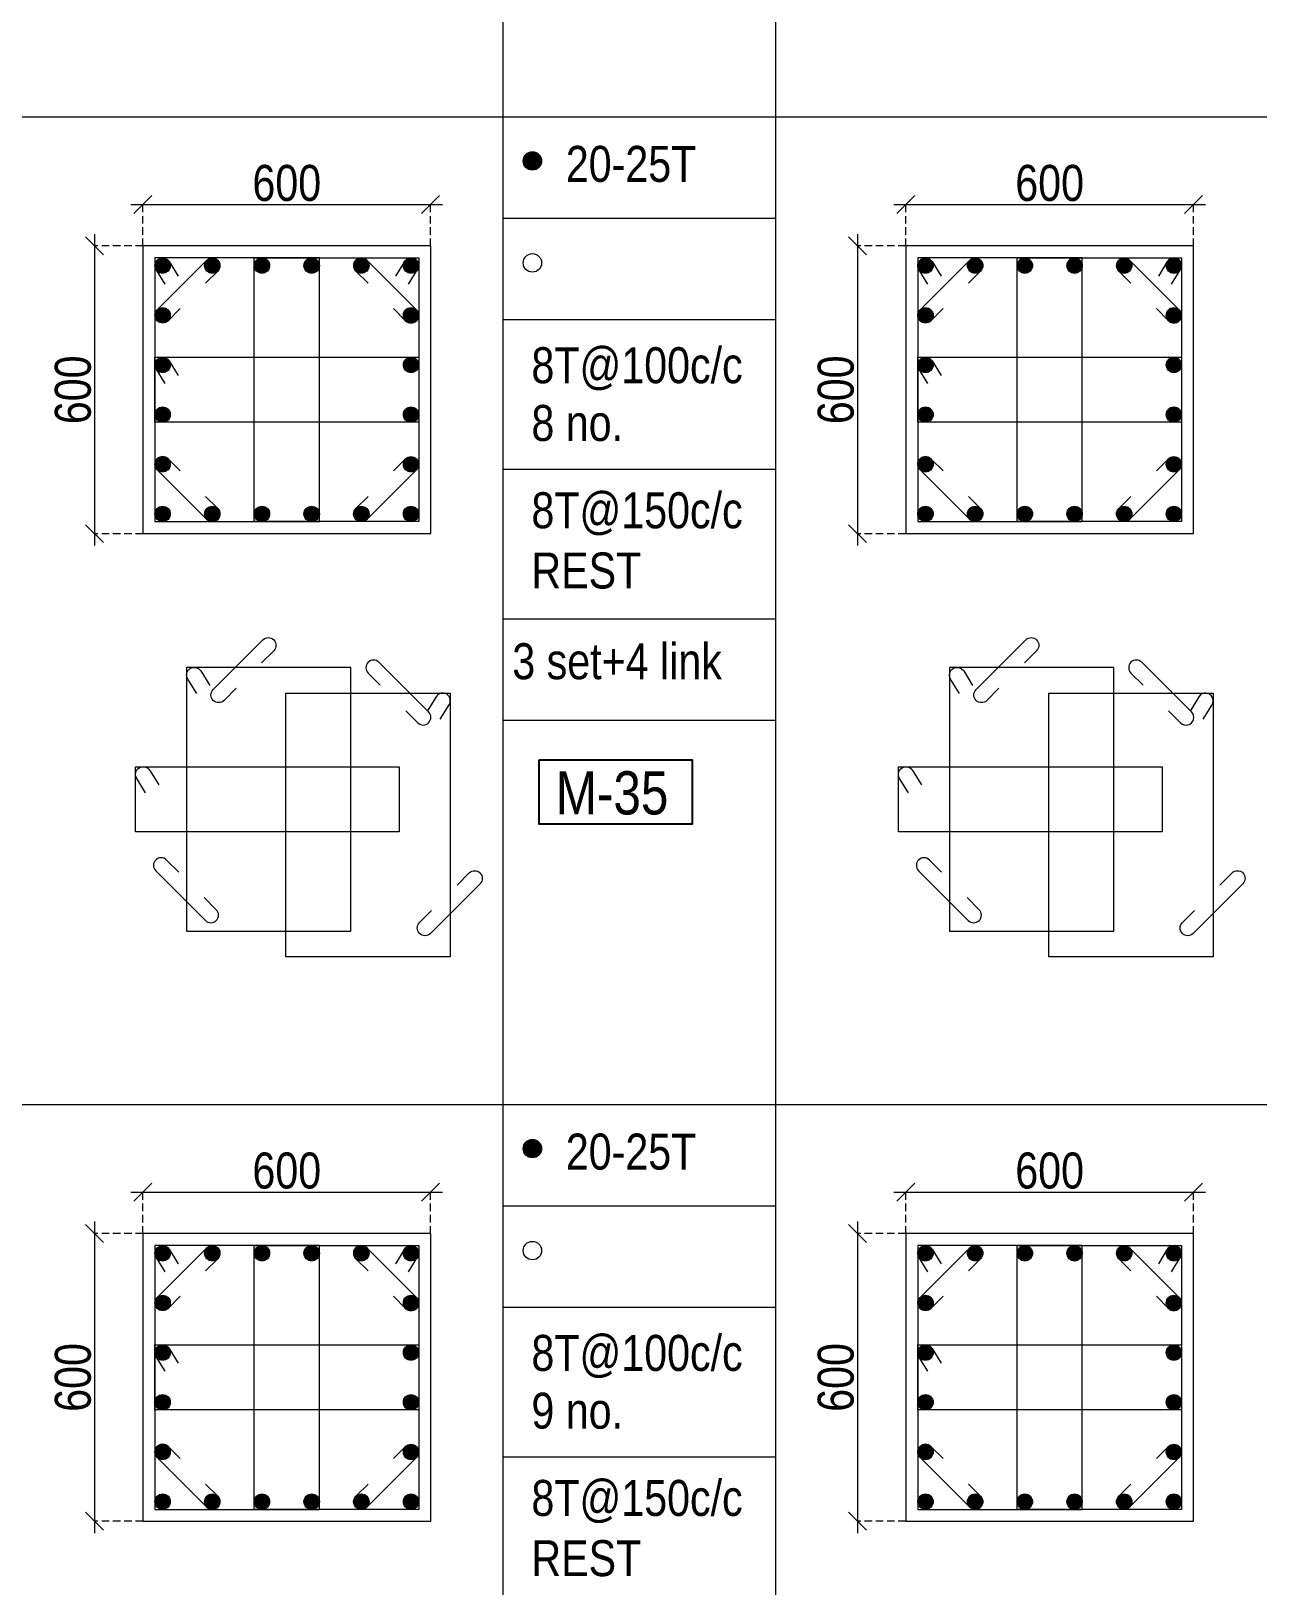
# Model space of a CAD drawing. Header units: millimetres. Extents: x 1112055 to 3390982, y -148532 to 766891.
# Drawn here: x 2345648 to 2355882, y 345214 to 358185 of the extents above; entities that cross this region are included whole.
import ezdxf
from ezdxf.enums import TextEntityAlignment as Align

# ---------------------------------------------------------------- set-up
doc = ezdxf.new("R2010")
doc.units = ezdxf.units.MM
doc.header["$PDMODE"] = 35
doc.header["$PDSIZE"] = -25
doc.linetypes.add('DASHED2', pattern=[0.375, 0.25, -0.125])
doc.linetypes.add('Hidden', pattern=[9.525, 6.35, -3.175])
for name, color, linetype, lineweight in [('B COL. SIZE DIM', 220, 'Continuous', 25), ('B COLSCH', 204, 'Continuous', 20), ('B COLUMN', 1, 'Hidden', 9), ('B STEEL', 34, 'Continuous', 15)]:
    doc.layers.add(name, color=color, linetype=linetype, lineweight=lineweight)
doc.layers.add('B TEXT', color=7, linetype='Continuous')
doc.styles.add('dim inside', font='romans.shx', dxfattribs={"width": 0.8, "height": 125})
doc.styles.add('SWINC', font='swissc.ttf')
doc.dimstyles.new('dim inside', dxfattribs={"dimtxt": 125, "dimasz": 100, "dimexe": 0, "dimexo": 0, "dimgap": 10, "dimtad": 0, "dimdec": 0, "dimzin": 0, "dimdsep": 46, "dimtxsty": 'dim inside', "dimblk": 'SMALL', "dimcen": 0.09, "dimadec": 0, "dimazin": 0, "dimtfac": 1, "dimtdec": 0, "dimtofl": 0, "dimtmove": 0, "dimatfit": 3, "dimfxl": 1, "dimtolj": 1, "dimtzin": 0, "dimarcsym": 2})

# ---------------------------------------------------------------- blocks, each defined once
blk = doc.blocks.new('_Oblique')
at = {"color": 0, "linetype": 'ByBlock', "lineweight": -2}
blk.add_line((-0.5, -0.5), (0.5, 0.5), dxfattribs=at)
blk = doc.blocks.new('*D942')
at = {"layer": 'B COL. SIZE DIM', "color": 250, "lineweight": 9, "ltscale": 250, "transparency": 16777216}
blk.add_line((2346481, 348498), (2349081, 348498), dxfattribs=at)
at = {"layer": 'B COL. SIZE DIM', "color": 250, "linetype": 'DASHED2', "lineweight": 9, "ltscale": 250, "transparency": 16777216}
for p, q in [((2346581, 348153), (2346581, 348498)), ((2348981, 348153), (2348981, 348498))]:
    blk.add_line(p, q, dxfattribs=at)
at = {"layer": 'Defpoints', "color": 0, "ltscale": 250, "transparency": 16777216}
for p in [(2348981, 348498), (2346581, 348153), (2348981, 348153)]:
    blk.add_point(p, dxfattribs=at)
at = {"layer": 'B COL. SIZE DIM', "color": 250, "lineweight": 9, "ltscale": 250, "transparency": 16777216, "xscale": 150, "yscale": 150, "zscale": 150, "rotation": 180}
blk.add_blockref('_Oblique', (2346581, 348498), dxfattribs=at)
at = {"layer": 'B COL. SIZE DIM', "color": 250, "lineweight": 9, "ltscale": 250, "transparency": 16777216, "xscale": 150, "yscale": 150, "zscale": 150}
blk.add_blockref('_Oblique', (2348981, 348498), dxfattribs=at)
at = {"layer": 'B COL. SIZE DIM', "color": 6, "ltscale": 250, "transparency": 16777216, "insert": (2347781, 348677), "char_height": 300, "attachment_point": 5, "style": 'SWINC'}
blk.add_mtext('\\A1;600', dxfattribs=at)
blk = doc.blocks.new('*D943')
at = {"layer": 'B COL. SIZE DIM', "color": 250, "lineweight": 9, "ltscale": 250, "transparency": 16777216}
blk.add_line((2346177, 348253), (2346177, 345653), dxfattribs=at)
at = {"layer": 'B COL. SIZE DIM', "color": 250, "linetype": 'DASHED2', "lineweight": 9, "ltscale": 250, "transparency": 16777216}
for p, q in [((2346581, 348153), (2346177, 348153)), ((2346581, 345753), (2346177, 345753))]:
    blk.add_line(p, q, dxfattribs=at)
at = {"layer": 'Defpoints', "color": 0, "ltscale": 250, "transparency": 16777216}
for p in [(2346581, 348153), (2346177, 345753), (2346581, 345753)]:
    blk.add_point(p, dxfattribs=at)
at = {"layer": 'B COL. SIZE DIM', "color": 250, "lineweight": 9, "ltscale": 250, "transparency": 16777216, "xscale": 150, "yscale": 150, "zscale": 150}
for p, rotation in [((2346177, 348153), 90), ((2346177, 345753), 270)]:
    blk.add_blockref('_Oblique', p, dxfattribs=dict(at, rotation=rotation))
at = {"layer": 'B COL. SIZE DIM', "color": 6, "ltscale": 250, "transparency": 16777216, "insert": (2345998, 346953), "char_height": 300, "attachment_point": 5, "rotation": 90, "style": 'SWINC'}
blk.add_mtext('\\A1;600', dxfattribs=at)
blk = doc.blocks.new('*D944')
at = {"layer": 'B COL. SIZE DIM', "color": 250, "lineweight": 9, "ltscale": 250, "transparency": 16777216}
blk.add_line((2346481, 356737), (2349081, 356737), dxfattribs=at)
at = {"layer": 'B COL. SIZE DIM', "color": 250, "linetype": 'DASHED2', "lineweight": 9, "ltscale": 250, "transparency": 16777216}
for p, q in [((2346581, 356392), (2346581, 356737)), ((2348981, 356392), (2348981, 356737))]:
    blk.add_line(p, q, dxfattribs=at)
at = {"layer": 'Defpoints', "color": 0, "ltscale": 250, "transparency": 16777216}
for p in [(2348981, 356737), (2346581, 356392), (2348981, 356392)]:
    blk.add_point(p, dxfattribs=at)
at = {"layer": 'B COL. SIZE DIM', "color": 250, "lineweight": 9, "ltscale": 250, "transparency": 16777216, "xscale": 150, "yscale": 150, "zscale": 150, "rotation": 180}
blk.add_blockref('_Oblique', (2346581, 356737), dxfattribs=at)
at = {"layer": 'B COL. SIZE DIM', "color": 250, "lineweight": 9, "ltscale": 250, "transparency": 16777216, "xscale": 150, "yscale": 150, "zscale": 150}
blk.add_blockref('_Oblique', (2348981, 356737), dxfattribs=at)
at = {"layer": 'B COL. SIZE DIM', "color": 6, "ltscale": 250, "transparency": 16777216, "insert": (2347781, 356916), "char_height": 300, "attachment_point": 5, "style": 'SWINC'}
blk.add_mtext('\\A1;600', dxfattribs=at)
blk = doc.blocks.new('*D945')
at = {"layer": 'B COL. SIZE DIM', "color": 250, "lineweight": 9, "ltscale": 250, "transparency": 16777216}
blk.add_line((2346177, 356492), (2346177, 353892), dxfattribs=at)
at = {"layer": 'B COL. SIZE DIM', "color": 250, "linetype": 'DASHED2', "lineweight": 9, "ltscale": 250, "transparency": 16777216}
for p, q in [((2346581, 356392), (2346177, 356392)), ((2346581, 353992), (2346177, 353992))]:
    blk.add_line(p, q, dxfattribs=at)
at = {"layer": 'Defpoints', "color": 0, "ltscale": 250, "transparency": 16777216}
for p in [(2346581, 356392), (2346177, 353992), (2346581, 353992)]:
    blk.add_point(p, dxfattribs=at)
at = {"layer": 'B COL. SIZE DIM', "color": 250, "lineweight": 9, "ltscale": 250, "transparency": 16777216, "xscale": 150, "yscale": 150, "zscale": 150}
for p, rotation in [((2346177, 356392), 90), ((2346177, 353992), 270)]:
    blk.add_blockref('_Oblique', p, dxfattribs=dict(at, rotation=rotation))
at = {"layer": 'B COL. SIZE DIM', "color": 6, "ltscale": 250, "transparency": 16777216, "insert": (2345998, 355192), "char_height": 300, "attachment_point": 5, "rotation": 90, "style": 'SWINC'}
blk.add_mtext('\\A1;600', dxfattribs=at)
blk = doc.blocks.new('*D1008')
at = {"layer": 'B COL. SIZE DIM', "color": 250, "lineweight": 9, "ltscale": 250, "transparency": 16777216}
blk.add_line((2352845, 348498), (2355445, 348498), dxfattribs=at)
at = {"layer": 'B COL. SIZE DIM', "color": 250, "linetype": 'DASHED2', "lineweight": 9, "ltscale": 250, "transparency": 16777216}
for p, q in [((2352945, 348153), (2352945, 348498)), ((2355345, 348153), (2355345, 348498))]:
    blk.add_line(p, q, dxfattribs=at)
at = {"layer": 'Defpoints', "color": 0, "ltscale": 250, "transparency": 16777216}
for p in [(2355345, 348498), (2352945, 348153), (2355345, 348153)]:
    blk.add_point(p, dxfattribs=at)
at = {"layer": 'B COL. SIZE DIM', "color": 250, "lineweight": 9, "ltscale": 250, "transparency": 16777216, "xscale": 150, "yscale": 150, "zscale": 150, "rotation": 180}
blk.add_blockref('_Oblique', (2352945, 348498), dxfattribs=at)
at = {"layer": 'B COL. SIZE DIM', "color": 250, "lineweight": 9, "ltscale": 250, "transparency": 16777216, "xscale": 150, "yscale": 150, "zscale": 150}
blk.add_blockref('_Oblique', (2355345, 348498), dxfattribs=at)
at = {"layer": 'B COL. SIZE DIM', "color": 6, "ltscale": 250, "transparency": 16777216, "insert": (2354145, 348677), "char_height": 300, "attachment_point": 5, "style": 'SWINC'}
blk.add_mtext('\\A1;600', dxfattribs=at)
blk = doc.blocks.new('*D1009')
at = {"layer": 'B COL. SIZE DIM', "color": 250, "lineweight": 9, "ltscale": 250, "transparency": 16777216}
blk.add_line((2352541, 348253), (2352541, 345653), dxfattribs=at)
at = {"layer": 'B COL. SIZE DIM', "color": 250, "linetype": 'DASHED2', "lineweight": 9, "ltscale": 250, "transparency": 16777216}
for p, q in [((2352945, 348153), (2352541, 348153)), ((2352945, 345753), (2352541, 345753))]:
    blk.add_line(p, q, dxfattribs=at)
at = {"layer": 'Defpoints', "color": 0, "ltscale": 250, "transparency": 16777216}
for p in [(2352945, 348153), (2352541, 345753), (2352945, 345753)]:
    blk.add_point(p, dxfattribs=at)
at = {"layer": 'B COL. SIZE DIM', "color": 250, "lineweight": 9, "ltscale": 250, "transparency": 16777216, "xscale": 150, "yscale": 150, "zscale": 150}
for p, rotation in [((2352541, 348153), 90), ((2352541, 345753), 270)]:
    blk.add_blockref('_Oblique', p, dxfattribs=dict(at, rotation=rotation))
at = {"layer": 'B COL. SIZE DIM', "color": 6, "ltscale": 250, "transparency": 16777216, "insert": (2352362, 346953), "char_height": 300, "attachment_point": 5, "rotation": 90, "style": 'SWINC'}
blk.add_mtext('\\A1;600', dxfattribs=at)
blk = doc.blocks.new('*D1004')
at = {"layer": 'B COL. SIZE DIM', "color": 250, "lineweight": 9, "ltscale": 250, "transparency": 16777216}
blk.add_line((2352845, 356737), (2355445, 356737), dxfattribs=at)
at = {"layer": 'B COL. SIZE DIM', "color": 250, "linetype": 'DASHED2', "lineweight": 9, "ltscale": 250, "transparency": 16777216}
for p, q in [((2352945, 356392), (2352945, 356737)), ((2355345, 356392), (2355345, 356737))]:
    blk.add_line(p, q, dxfattribs=at)
at = {"layer": 'Defpoints', "color": 0, "ltscale": 250, "transparency": 16777216}
for p in [(2355345, 356737), (2352945, 356392), (2355345, 356392)]:
    blk.add_point(p, dxfattribs=at)
at = {"layer": 'B COL. SIZE DIM', "color": 250, "lineweight": 9, "ltscale": 250, "transparency": 16777216, "xscale": 150, "yscale": 150, "zscale": 150, "rotation": 180}
blk.add_blockref('_Oblique', (2352945, 356737), dxfattribs=at)
at = {"layer": 'B COL. SIZE DIM', "color": 250, "lineweight": 9, "ltscale": 250, "transparency": 16777216, "xscale": 150, "yscale": 150, "zscale": 150}
blk.add_blockref('_Oblique', (2355345, 356737), dxfattribs=at)
at = {"layer": 'B COL. SIZE DIM', "color": 6, "ltscale": 250, "transparency": 16777216, "insert": (2354145, 356916), "char_height": 300, "attachment_point": 5, "style": 'SWINC'}
blk.add_mtext('\\A1;600', dxfattribs=at)
blk = doc.blocks.new('*D1005')
at = {"layer": 'B COL. SIZE DIM', "color": 250, "lineweight": 9, "ltscale": 250, "transparency": 16777216}
blk.add_line((2352541, 356492), (2352541, 353892), dxfattribs=at)
at = {"layer": 'B COL. SIZE DIM', "color": 250, "linetype": 'DASHED2', "lineweight": 9, "ltscale": 250, "transparency": 16777216}
for p, q in [((2352945, 356392), (2352541, 356392)), ((2352945, 353992), (2352541, 353992))]:
    blk.add_line(p, q, dxfattribs=at)
at = {"layer": 'Defpoints', "color": 0, "ltscale": 250, "transparency": 16777216}
for p in [(2352945, 356392), (2352541, 353992), (2352945, 353992)]:
    blk.add_point(p, dxfattribs=at)
at = {"layer": 'B COL. SIZE DIM', "color": 250, "lineweight": 9, "ltscale": 250, "transparency": 16777216, "xscale": 150, "yscale": 150, "zscale": 150}
for p, rotation in [((2352541, 356392), 90), ((2352541, 353992), 270)]:
    blk.add_blockref('_Oblique', p, dxfattribs=dict(at, rotation=rotation))
at = {"layer": 'B COL. SIZE DIM', "color": 6, "ltscale": 250, "transparency": 16777216, "insert": (2352362, 355192), "char_height": 300, "attachment_point": 5, "rotation": 90, "style": 'SWINC'}
blk.add_mtext('\\A1;600', dxfattribs=at)

msp = doc.modelspace()

# ---------------------------------------------------------------- hatches: boundary and pattern name
at = {"layer": 'B STEEL', "lineweight": 9, "ltscale": 0.5}
h = msp.add_hatch(color=34, dxfattribs=at)
edge = h.paths.add_edge_path()
edge.add_arc((2349830.2, 357101.6), 76.8, 0, 360)
h = msp.add_hatch(color=34, dxfattribs=at)
edge = h.paths.add_edge_path()
edge.add_arc((2346745.3, 356228.4), 64, 0, 360)
h = msp.add_hatch(color=34, dxfattribs=at)
edge = h.paths.add_edge_path()
edge.add_arc((2347159.7, 356228.4), 64, 180, 540, ccw=False)
at = {"layer": 'B STEEL'}
h = msp.add_hatch(color=34, dxfattribs=at)
edge = h.paths.add_edge_path()
edge.add_arc((2347574.1, 356228.4), 64, 0, 360)
h = msp.add_hatch(color=34, dxfattribs=at)
edge = h.paths.add_edge_path()
edge.add_arc((2347988.5, 356228.4), 64, 0, 360)
at = {"layer": 'B STEEL', "lineweight": 9, "ltscale": 0.5}
h = msp.add_hatch(color=34, dxfattribs=at)
edge = h.paths.add_edge_path()
edge.add_arc((2348402.9, 356228.4), 64, 180, 540, ccw=False)
h = msp.add_hatch(color=34, dxfattribs=at)
edge = h.paths.add_edge_path()
edge.add_arc((2348817.3, 356228.4), 64, 180, 540, ccw=False)
h = msp.add_hatch(color=34, dxfattribs=at)
edge = h.paths.add_edge_path()
edge.add_arc((2353109.4, 356228.4), 64, 0, 360)
h = msp.add_hatch(color=34, dxfattribs=at)
edge = h.paths.add_edge_path()
edge.add_arc((2353523.8, 356228.4), 64, 180, 540, ccw=False)
at = {"layer": 'B STEEL'}
h = msp.add_hatch(color=34, dxfattribs=at)
edge = h.paths.add_edge_path()
edge.add_arc((2353938.2, 356228.4), 64, 0, 360)
h = msp.add_hatch(color=34, dxfattribs=at)
edge = h.paths.add_edge_path()
edge.add_arc((2354352.6, 356228.4), 64, 0, 360)
at = {"layer": 'B STEEL', "lineweight": 9, "ltscale": 0.5}
h = msp.add_hatch(color=34, dxfattribs=at)
edge = h.paths.add_edge_path()
edge.add_arc((2354767, 356228.4), 64, 180, 540, ccw=False)
h = msp.add_hatch(color=34, dxfattribs=at)
edge = h.paths.add_edge_path()
edge.add_arc((2355181.3, 356228.4), 64, 180, 540, ccw=False)
h = msp.add_hatch(color=34, dxfattribs=at)
edge = h.paths.add_edge_path()
edge.add_arc((2346745.3, 355814), 64, 0, 360)
h = msp.add_hatch(color=34, dxfattribs=at)
edge = h.paths.add_edge_path()
edge.add_arc((2348817.3, 355814), 64, 180, 540, ccw=False)
h = msp.add_hatch(color=34, dxfattribs=at)
edge = h.paths.add_edge_path()
edge.add_arc((2353109.4, 355814), 64, 0, 360)
h = msp.add_hatch(color=34, dxfattribs=at)
edge = h.paths.add_edge_path()
edge.add_arc((2355181.3, 355814), 64, 180, 540, ccw=False)
at = {"layer": 'B STEEL'}
h = msp.add_hatch(color=34, dxfattribs=at)
edge = h.paths.add_edge_path()
edge.add_arc((2346745.3, 355399.6), 64, 0, 360)
h = msp.add_hatch(color=34, dxfattribs=at)
edge = h.paths.add_edge_path()
edge.add_arc((2348817.3, 355399.6), 64, 0, 360)
h = msp.add_hatch(color=34, dxfattribs=at)
edge = h.paths.add_edge_path()
edge.add_arc((2353109.4, 355399.6), 64, 0, 360)
h = msp.add_hatch(color=34, dxfattribs=at)
edge = h.paths.add_edge_path()
edge.add_arc((2355181.3, 355399.6), 64, 0, 360)
h = msp.add_hatch(color=34, dxfattribs=at)
edge = h.paths.add_edge_path()
edge.add_arc((2346745.3, 354985.2), 64, 0, 360)
h = msp.add_hatch(color=34, dxfattribs=at)
edge = h.paths.add_edge_path()
edge.add_arc((2348817.3, 354985.2), 64, 0, 360)
h = msp.add_hatch(color=34, dxfattribs=at)
edge = h.paths.add_edge_path()
edge.add_arc((2353109.4, 354985.2), 64, 0, 360)
h = msp.add_hatch(color=34, dxfattribs=at)
edge = h.paths.add_edge_path()
edge.add_arc((2355181.3, 354985.2), 64, 0, 360)
at = {"layer": 'B STEEL', "lineweight": 9, "ltscale": 0.5}
h = msp.add_hatch(color=34, dxfattribs=at)
edge = h.paths.add_edge_path()
edge.add_arc((2346745.3, 354570.8), 64, 0, 360)
h = msp.add_hatch(color=34, dxfattribs=at)
edge = h.paths.add_edge_path()
edge.add_arc((2348817.3, 354570.8), 64, 180, 540, ccw=False)
h = msp.add_hatch(color=34, dxfattribs=at)
edge = h.paths.add_edge_path()
edge.add_arc((2353109.4, 354570.8), 64, 0, 360)
h = msp.add_hatch(color=34, dxfattribs=at)
edge = h.paths.add_edge_path()
edge.add_arc((2355181.3, 354570.8), 64, 180, 540, ccw=False)
h = msp.add_hatch(color=34, dxfattribs=at)
edge = h.paths.add_edge_path()
edge.add_arc((2346745.3, 354156.4), 64, 0, 360, ccw=False)
h = msp.add_hatch(color=34, dxfattribs=at)
edge = h.paths.add_edge_path()
edge.add_arc((2347159.7, 354156.4), 64, -180, 180)
at = {"layer": 'B STEEL'}
h = msp.add_hatch(color=34, dxfattribs=at)
edge = h.paths.add_edge_path()
edge.add_arc((2347574.1, 354156.4), 64, 0, 360)
h = msp.add_hatch(color=34, dxfattribs=at)
edge = h.paths.add_edge_path()
edge.add_arc((2347988.5, 354156.4), 64, 0, 360)
at = {"layer": 'B STEEL', "lineweight": 9, "ltscale": 0.5}
h = msp.add_hatch(color=34, dxfattribs=at)
edge = h.paths.add_edge_path()
edge.add_arc((2348402.9, 354156.4), 64, -180, 180)
h = msp.add_hatch(color=34, dxfattribs=at)
edge = h.paths.add_edge_path()
edge.add_arc((2348817.3, 354156.4), 64, -180, 180)
h = msp.add_hatch(color=34, dxfattribs=at)
edge = h.paths.add_edge_path()
edge.add_arc((2353109.4, 354156.4), 64, 0, 360, ccw=False)
h = msp.add_hatch(color=34, dxfattribs=at)
edge = h.paths.add_edge_path()
edge.add_arc((2353523.8, 354156.4), 64, -180, 180)
at = {"layer": 'B STEEL'}
h = msp.add_hatch(color=34, dxfattribs=at)
edge = h.paths.add_edge_path()
edge.add_arc((2353938.2, 354156.4), 64, 0, 360)
h = msp.add_hatch(color=34, dxfattribs=at)
edge = h.paths.add_edge_path()
edge.add_arc((2354352.6, 354156.4), 64, 0, 360)
at = {"layer": 'B STEEL', "lineweight": 9, "ltscale": 0.5}
h = msp.add_hatch(color=34, dxfattribs=at)
edge = h.paths.add_edge_path()
edge.add_arc((2354767, 354156.4), 64, -180, 180)
h = msp.add_hatch(color=34, dxfattribs=at)
edge = h.paths.add_edge_path()
edge.add_arc((2355181.3, 354156.4), 64, -180, 180)
h = msp.add_hatch(color=34, dxfattribs=at)
edge = h.paths.add_edge_path()
edge.add_arc((2349830.2, 348861.8), 76.8, 0, 360)
h = msp.add_hatch(color=34, dxfattribs=at)
edge = h.paths.add_edge_path()
edge.add_arc((2346745.3, 347988.6), 64, 0, 360)
h = msp.add_hatch(color=34, dxfattribs=at)
edge = h.paths.add_edge_path()
edge.add_arc((2347159.7, 347988.6), 64, 180, 540, ccw=False)
at = {"layer": 'B STEEL'}
h = msp.add_hatch(color=34, dxfattribs=at)
edge = h.paths.add_edge_path()
edge.add_arc((2347574.1, 347988.6), 64, 0, 360)
h = msp.add_hatch(color=34, dxfattribs=at)
edge = h.paths.add_edge_path()
edge.add_arc((2347988.5, 347988.6), 64, 0, 360)
at = {"layer": 'B STEEL', "lineweight": 9, "ltscale": 0.5}
h = msp.add_hatch(color=34, dxfattribs=at)
edge = h.paths.add_edge_path()
edge.add_arc((2348402.9, 347988.6), 64, 180, 540, ccw=False)
h = msp.add_hatch(color=34, dxfattribs=at)
edge = h.paths.add_edge_path()
edge.add_arc((2348817.3, 347988.6), 64, 180, 540, ccw=False)
h = msp.add_hatch(color=34, dxfattribs=at)
edge = h.paths.add_edge_path()
edge.add_arc((2353109.4, 347988.6), 64, 0, 360)
h = msp.add_hatch(color=34, dxfattribs=at)
edge = h.paths.add_edge_path()
edge.add_arc((2353523.8, 347988.6), 64, 180, 540, ccw=False)
at = {"layer": 'B STEEL'}
h = msp.add_hatch(color=34, dxfattribs=at)
edge = h.paths.add_edge_path()
edge.add_arc((2353938.2, 347988.6), 64, 0, 360)
h = msp.add_hatch(color=34, dxfattribs=at)
edge = h.paths.add_edge_path()
edge.add_arc((2354352.6, 347988.6), 64, 0, 360)
at = {"layer": 'B STEEL', "lineweight": 9, "ltscale": 0.5}
h = msp.add_hatch(color=34, dxfattribs=at)
edge = h.paths.add_edge_path()
edge.add_arc((2354767, 347988.6), 64, 180, 540, ccw=False)
h = msp.add_hatch(color=34, dxfattribs=at)
edge = h.paths.add_edge_path()
edge.add_arc((2355181.3, 347988.6), 64, 180, 540, ccw=False)
h = msp.add_hatch(color=34, dxfattribs=at)
edge = h.paths.add_edge_path()
edge.add_arc((2346745.3, 347574.2), 64, 0, 360)
h = msp.add_hatch(color=34, dxfattribs=at)
edge = h.paths.add_edge_path()
edge.add_arc((2348817.3, 347574.2), 64, 180, 540, ccw=False)
h = msp.add_hatch(color=34, dxfattribs=at)
edge = h.paths.add_edge_path()
edge.add_arc((2353109.4, 347574.2), 64, 0, 360)
h = msp.add_hatch(color=34, dxfattribs=at)
edge = h.paths.add_edge_path()
edge.add_arc((2355181.3, 347574.2), 64, 180, 540, ccw=False)
at = {"layer": 'B STEEL'}
h = msp.add_hatch(color=34, dxfattribs=at)
edge = h.paths.add_edge_path()
edge.add_arc((2346745.3, 347159.8), 64, 0, 360)
h = msp.add_hatch(color=34, dxfattribs=at)
edge = h.paths.add_edge_path()
edge.add_arc((2348817.3, 347159.8), 64, 0, 360)
h = msp.add_hatch(color=34, dxfattribs=at)
edge = h.paths.add_edge_path()
edge.add_arc((2353109.4, 347159.8), 64, 0, 360)
h = msp.add_hatch(color=34, dxfattribs=at)
edge = h.paths.add_edge_path()
edge.add_arc((2355181.3, 347159.8), 64, 0, 360)
h = msp.add_hatch(color=34, dxfattribs=at)
edge = h.paths.add_edge_path()
edge.add_arc((2346745.3, 346745.4), 64, 0, 360)
h = msp.add_hatch(color=34, dxfattribs=at)
edge = h.paths.add_edge_path()
edge.add_arc((2348817.3, 346745.4), 64, 0, 360)
h = msp.add_hatch(color=34, dxfattribs=at)
edge = h.paths.add_edge_path()
edge.add_arc((2353109.4, 346745.4), 64, 0, 360)
h = msp.add_hatch(color=34, dxfattribs=at)
edge = h.paths.add_edge_path()
edge.add_arc((2355181.3, 346745.4), 64, 0, 360)
at = {"layer": 'B STEEL', "lineweight": 9, "ltscale": 0.5}
h = msp.add_hatch(color=34, dxfattribs=at)
edge = h.paths.add_edge_path()
edge.add_arc((2346745.3, 346331), 64, 0, 360)
h = msp.add_hatch(color=34, dxfattribs=at)
edge = h.paths.add_edge_path()
edge.add_arc((2348817.3, 346331), 64, 180, 540, ccw=False)
h = msp.add_hatch(color=34, dxfattribs=at)
edge = h.paths.add_edge_path()
edge.add_arc((2353109.4, 346331), 64, 0, 360)
h = msp.add_hatch(color=34, dxfattribs=at)
edge = h.paths.add_edge_path()
edge.add_arc((2355181.3, 346331), 64, 180, 540, ccw=False)
h = msp.add_hatch(color=34, dxfattribs=at)
edge = h.paths.add_edge_path()
edge.add_arc((2346745.3, 345916.6), 64, 0, 360, ccw=False)
h = msp.add_hatch(color=34, dxfattribs=at)
edge = h.paths.add_edge_path()
edge.add_arc((2347159.7, 345916.6), 64, -180, 180)
at = {"layer": 'B STEEL'}
h = msp.add_hatch(color=34, dxfattribs=at)
edge = h.paths.add_edge_path()
edge.add_arc((2347574.1, 345916.6), 64, 0, 360)
h = msp.add_hatch(color=34, dxfattribs=at)
edge = h.paths.add_edge_path()
edge.add_arc((2347988.5, 345916.6), 64, 0, 360)
at = {"layer": 'B STEEL', "lineweight": 9, "ltscale": 0.5}
h = msp.add_hatch(color=34, dxfattribs=at)
edge = h.paths.add_edge_path()
edge.add_arc((2348402.9, 345916.6), 64, -180, 180)
h = msp.add_hatch(color=34, dxfattribs=at)
edge = h.paths.add_edge_path()
edge.add_arc((2348817.3, 345916.6), 64, -180, 180)
h = msp.add_hatch(color=34, dxfattribs=at)
edge = h.paths.add_edge_path()
edge.add_arc((2353109.4, 345916.6), 64, 0, 360, ccw=False)
h = msp.add_hatch(color=34, dxfattribs=at)
edge = h.paths.add_edge_path()
edge.add_arc((2353523.8, 345916.6), 64, -180, 180)
at = {"layer": 'B STEEL'}
h = msp.add_hatch(color=34, dxfattribs=at)
edge = h.paths.add_edge_path()
edge.add_arc((2353938.2, 345916.6), 64, 0, 360)
h = msp.add_hatch(color=34, dxfattribs=at)
edge = h.paths.add_edge_path()
edge.add_arc((2354352.6, 345916.6), 64, 0, 360)
at = {"layer": 'B STEEL', "lineweight": 9, "ltscale": 0.5}
h = msp.add_hatch(color=34, dxfattribs=at)
edge = h.paths.add_edge_path()
edge.add_arc((2354767, 345916.6), 64, -180, 180)
h = msp.add_hatch(color=34, dxfattribs=at)
edge = h.paths.add_edge_path()
edge.add_arc((2355181.3, 345916.6), 64, -180, 180)

# ---------------------------------------------------------------- linework, layer by layer
at = {"layer": 'B COLSCH', "color": 250, "lineweight": 0}
for p, q in [((2349583.9, 382189.4), (2349583.9, 332750.4)), ((2351858.3, 382189.4), (2351858.3, 323875.2)), ((2235553.4, 357469.9), (2364668.6, 357469.9)), ((2349583.9, 356624.9), (2351858.3, 356624.9)), ((2349583.9, 355779.9), (2351858.3, 355779.9)), ((2349583.9, 354530.1), (2351858.3, 354530.1)), ((2349583.9, 353280.4), (2351858.3, 353280.4)), ((2349583.9, 352435.4), (2351858.3, 352435.4)), ((2235553.4, 349230.1), (2364668.6, 349230.1)), ((2349583.9, 348385.1), (2351858.3, 348385.1)), ((2349583.9, 347540.1), (2351858.3, 347540.1)), ((2349583.9, 346290.3), (2351858.3, 346290.3))]:
    msp.add_line(p, q, dxfattribs=at)
at = {"layer": 'B COLUMN', "color": 1, "linetype": 'ByBlock', "lineweight": 20}
for points in [[(2346581.3, 353992.4), (2348981.3, 353992.4), (2348981.3, 356392.4), (2346581.3, 356392.4)], [(2352945.4, 353992.4), (2355345.4, 353992.4), (2355345.4, 356392.4), (2352945.4, 356392.4)], [(2346581.3, 345752.6), (2348981.3, 345752.6), (2348981.3, 348152.6), (2346581.3, 348152.6)], [(2352945.4, 345752.6), (2355345.4, 345752.6), (2355345.4, 348152.6), (2352945.4, 348152.6)]]:
    msp.add_lwpolyline(points, close=True, dxfattribs=at)
at = {"layer": 'B STEEL', "color": 34, "lineweight": 9, "ltscale": 0.5}
for points in [[(2346681.3, 354092.4), (2348052.5, 354092.4), (2348052.5, 356292.4), (2346681.3, 356292.4)], [(2348881.3, 354092.4), (2347510.1, 354092.4), (2347510.1, 356292.4), (2348881.3, 356292.4)], [(2353045.4, 354092.4), (2354416.6, 354092.4), (2354416.6, 356292.4), (2353045.4, 356292.4)], [(2355245.4, 354092.4), (2353874.1, 354092.4), (2353874.1, 356292.4), (2355245.4, 356292.4)], [(2346681.3, 355463.6), (2348881.3, 355463.6), (2348881.3, 354921.2), (2346681.3, 354921.2)], [(2353045.4, 355463.6), (2355245.4, 355463.6), (2355245.4, 354921.2), (2353045.4, 354921.2)], [(2346945.3, 350676.8), (2348316.5, 350676.8), (2348316.5, 352876.8), (2346945.3, 352876.8)], [(2353309.4, 350676.8), (2354680.6, 350676.8), (2354680.6, 352876.8), (2353309.4, 352876.8)], [(2349145.3, 350462.3), (2347774.1, 350462.3), (2347774.1, 352662.3), (2349145.3, 352662.3)], [(2355509.4, 350462.3), (2354138.1, 350462.3), (2354138.1, 352662.3), (2355509.4, 352662.3)], [(2346519.3, 352048.1), (2348719.3, 352048.1), (2348719.3, 351505.6), (2346519.3, 351505.6)], [(2352883.4, 352048.1), (2355083.4, 352048.1), (2355083.4, 351505.6), (2352883.4, 351505.6)], [(2346681.3, 345852.6), (2348052.5, 345852.6), (2348052.5, 348052.6), (2346681.3, 348052.6)], [(2348881.3, 345852.6), (2347510.1, 345852.6), (2347510.1, 348052.6), (2348881.3, 348052.6)], [(2353045.4, 345852.6), (2354416.6, 345852.6), (2354416.6, 348052.6), (2353045.4, 348052.6)], [(2355245.4, 345852.6), (2353874.1, 345852.6), (2353874.1, 348052.6), (2355245.4, 348052.6)], [(2346681.3, 347223.8), (2348881.3, 347223.8), (2348881.3, 346681.4), (2346681.3, 346681.4)], [(2353045.4, 347223.8), (2355245.4, 347223.8), (2355245.4, 346681.4), (2353045.4, 346681.4)]]:
    msp.add_lwpolyline(points, close=True, dxfattribs=at)
for points in [[(2346765.5, 356073.4), (2346690.8, 356194.9, -1), (2346799.8, 356262), (2346874.6, 356140.5)], [(2346891.4, 355869.6), (2346790.6, 355768.8, -1), (2346700, 355859.3), (2347114.4, 356273.7, -1), (2347205, 356183.1), (2347104.1, 356082.3)], [(2348671.1, 355869.6), (2348772, 355768.8, 1), (2348862.5, 355859.3), (2348448.1, 356273.7, 1), (2348357.6, 356183.1), (2348458.5, 356082.3)], [(2348797, 356073.4), (2348871.8, 356194.9, 1), (2348762.7, 356262), (2348688, 356140.5)], [(2353129.6, 356073.4), (2353054.9, 356194.9, -1), (2353163.9, 356262), (2353238.7, 356140.5)], [(2353255.5, 355869.6), (2353154.7, 355768.8, -1), (2353064.1, 355859.3), (2353478.5, 356273.7, -1), (2353569, 356183.1), (2353468.2, 356082.3)], [(2355035.2, 355869.6), (2355136.1, 355768.8, 1), (2355226.6, 355859.3), (2354812.2, 356273.7, 1), (2354721.7, 356183.1), (2354822.5, 356082.3)], [(2355161.1, 356073.4), (2355235.9, 356194.9, 1), (2355126.8, 356262), (2355052.1, 356140.5)], [(2346765.5, 355244.6), (2346690.8, 355366.1, -1), (2346799.8, 355433.2), (2346874.6, 355311.7)], [(2353129.6, 355244.6), (2353054.9, 355366.1, -1), (2353163.9, 355433.2), (2353238.7, 355311.7)], [(2346891.4, 354515.2), (2346790.6, 354616.1, 1), (2346700, 354525.6), (2347114.4, 354111.2, 1), (2347205, 354201.7), (2347104.1, 354302.6)], [(2348671.1, 354515.2), (2348772, 354616.1, -1), (2348862.5, 354525.6), (2348448.1, 354111.2, -1), (2348357.6, 354201.7), (2348458.5, 354302.6)], [(2353255.5, 354515.2), (2353154.7, 354616.1, 1), (2353064.1, 354525.6), (2353478.5, 354111.2, 1), (2353569, 354201.7), (2353468.2, 354302.6)], [(2355035.2, 354515.2), (2355136.1, 354616.1, -1), (2355226.6, 354525.6), (2354812.2, 354111.2, -1), (2354721.7, 354201.7), (2354822.5, 354302.6)], [(2347358.4, 352702.3), (2347257.5, 352601.4, -1), (2347167, 352691.9), (2347581.4, 353106.3, -1), (2347671.9, 353015.8), (2347571, 352914.9)], [(2353722.5, 352702.3), (2353621.6, 352601.4, -1), (2353531, 352691.9), (2353945.4, 353106.3, -1), (2354036, 353015.8), (2353935.1, 352914.9)], [(2348773, 352514.8), (2348873.9, 352413.9, 1), (2348964.4, 352504.4), (2348550, 352918.8, 1), (2348459.5, 352828.3), (2348560.3, 352727.4)], [(2355137.1, 352514.8), (2355237.9, 352413.9, 1), (2355328.5, 352504.4), (2354914.1, 352918.8, 1), (2354823.5, 352828.3), (2354924.4, 352727.4)], [(2347029.5, 352657.8), (2346954.8, 352779.3, -1), (2347063.8, 352846.4), (2347138.6, 352724.9)], [(2353393.6, 352657.8), (2353318.9, 352779.3, -1), (2353427.9, 352846.4), (2353502.7, 352724.9)], [(2349061, 352443.2), (2349135.8, 352564.7, 1), (2349026.7, 352631.8), (2348952, 352510.3)], [(2355425.1, 352443.2), (2355499.9, 352564.7, 1), (2355390.8, 352631.8), (2355316.1, 352510.3)], [(2346603.6, 351829), (2346528.8, 351950.5, -1), (2346637.9, 352017.6), (2346712.6, 351896.1)], [(2352967.7, 351829), (2352892.9, 351950.5, -1), (2353002, 352017.6), (2353076.7, 351896.1)], [(2346879.2, 351168.6), (2346778.4, 351269.5, 1), (2346687.8, 351179), (2347102.2, 350764.6, 1), (2347192.8, 350855.1), (2347091.9, 350956)], [(2353243.3, 351168.6), (2353142.5, 351269.5, 1), (2353051.9, 351179), (2353466.3, 350764.6, 1), (2353556.9, 350855.1), (2353456, 350956)], [(2349201.5, 351060.7), (2349302.4, 351161.6, -1), (2349392.9, 351071), (2348978.5, 350656.7, -1), (2348888, 350747.2), (2348988.9, 350848.1)], [(2355565.6, 351060.7), (2355666.5, 351161.6, -1), (2355757, 351071), (2355342.6, 350656.7, -1), (2355252.1, 350747.2), (2355353, 350848.1)], [(2346765.5, 347833.5), (2346690.8, 347955, -1), (2346799.8, 348022.1), (2346874.6, 347900.6)], [(2346891.4, 347629.8), (2346790.6, 347528.9, -1), (2346700, 347619.4), (2347114.4, 348033.8, -1), (2347205, 347943.3), (2347104.1, 347842.4)], [(2348671.1, 347629.8), (2348772, 347528.9, 1), (2348862.5, 347619.4), (2348448.1, 348033.8, 1), (2348357.6, 347943.3), (2348458.5, 347842.4)], [(2348797, 347833.5), (2348871.8, 347955, 1), (2348762.7, 348022.1), (2348688, 347900.6)], [(2353129.6, 347833.5), (2353054.9, 347955, -1), (2353163.9, 348022.1), (2353238.7, 347900.6)], [(2353255.5, 347629.8), (2353154.7, 347528.9, -1), (2353064.1, 347619.4), (2353478.5, 348033.8, -1), (2353569, 347943.3), (2353468.2, 347842.4)], [(2355035.2, 347629.8), (2355136.1, 347528.9, 1), (2355226.6, 347619.4), (2354812.2, 348033.8, 1), (2354721.7, 347943.3), (2354822.5, 347842.4)], [(2355161.1, 347833.5), (2355235.9, 347955, 1), (2355126.8, 348022.1), (2355052.1, 347900.6)], [(2346765.5, 347004.7), (2346690.8, 347126.2, -1), (2346799.8, 347193.3), (2346874.6, 347071.9)], [(2353129.6, 347004.7), (2353054.9, 347126.2, -1), (2353163.9, 347193.3), (2353238.7, 347071.9)], [(2346891.4, 346275.4), (2346790.6, 346376.3, 1), (2346700, 346285.7), (2347114.4, 345871.3, 1), (2347205, 345961.9), (2347104.1, 346062.7)], [(2348671.1, 346275.4), (2348772, 346376.3, -1), (2348862.5, 346285.7), (2348448.1, 345871.3, -1), (2348357.6, 345961.9), (2348458.5, 346062.7)], [(2353255.5, 346275.4), (2353154.7, 346376.3, 1), (2353064.1, 346285.7), (2353478.5, 345871.3, 1), (2353569, 345961.9), (2353468.2, 346062.7)], [(2355035.2, 346275.4), (2355136.1, 346376.3, -1), (2355226.6, 346285.7), (2354812.2, 345871.3, -1), (2354721.7, 345961.9), (2354822.5, 346062.7)]]:
    msp.add_lwpolyline(points, format="xyb", dxfattribs=at)
for centre, radius in [((2349830.2, 357101.6), 76.8), ((2349830.2, 356251.3), 76.8), ((2346745.3, 356228.4), 64), ((2347159.7, 356228.4), 64), ((2347574.1, 356228.4), 64), ((2347988.5, 356228.4), 64), ((2348402.9, 356228.4), 64), ((2348817.3, 356228.4), 64), ((2353109.4, 356228.4), 64), ((2353523.8, 356228.4), 64), ((2353938.2, 356228.4), 64), ((2354352.6, 356228.4), 64), ((2354767, 356228.4), 64), ((2355181.3, 356228.4), 64), ((2346745.3, 355814), 64), ((2348817.3, 355814), 64), ((2353109.4, 355814), 64), ((2355181.3, 355814), 64), ((2346745.3, 355399.6), 64), ((2348817.3, 355399.6), 64), ((2353109.4, 355399.6), 64), ((2355181.3, 355399.6), 64), ((2346745.3, 354985.2), 64), ((2348817.3, 354985.2), 64), ((2353109.4, 354985.2), 64), ((2355181.3, 354985.2), 64), ((2346745.3, 354570.8), 64), ((2348817.3, 354570.8), 64), ((2353109.4, 354570.8), 64), ((2355181.3, 354570.8), 64), ((2346745.3, 354156.4), 64), ((2347159.7, 354156.4), 64), ((2347574.1, 354156.4), 64), ((2347988.5, 354156.4), 64), ((2348402.9, 354156.4), 64), ((2348817.3, 354156.4), 64), ((2353109.4, 354156.4), 64), ((2353523.8, 354156.4), 64), ((2353938.2, 354156.4), 64), ((2354352.6, 354156.4), 64), ((2354767, 354156.4), 64), ((2355181.3, 354156.4), 64), ((2349830.2, 348861.8), 76.8), ((2346745.3, 347988.6), 64), ((2347159.7, 347988.6), 64), ((2347574.1, 347988.6), 64), ((2347988.5, 347988.6), 64), ((2348402.9, 347988.6), 64), ((2348817.3, 347988.6), 64), ((2349830.2, 348011.5), 76.8), ((2353109.4, 347988.6), 64), ((2353523.8, 347988.6), 64), ((2353938.2, 347988.6), 64), ((2354352.6, 347988.6), 64), ((2354767, 347988.6), 64), ((2355181.3, 347988.6), 64), ((2346745.3, 347574.2), 64), ((2348817.3, 347574.2), 64), ((2353109.4, 347574.2), 64), ((2355181.3, 347574.2), 64), ((2346745.3, 347159.8), 64), ((2348817.3, 347159.8), 64), ((2353109.4, 347159.8), 64), ((2355181.3, 347159.8), 64), ((2346745.3, 346745.4), 64), ((2348817.3, 346745.4), 64), ((2353109.4, 346745.4), 64), ((2355181.3, 346745.4), 64), ((2346745.3, 346331), 64), ((2348817.3, 346331), 64), ((2353109.4, 346331), 64), ((2355181.3, 346331), 64), ((2346745.3, 345916.6), 64), ((2347159.7, 345916.6), 64), ((2347574.1, 345916.6), 64), ((2347988.5, 345916.6), 64), ((2348402.9, 345916.6), 64), ((2348817.3, 345916.6), 64), ((2353109.4, 345916.6), 64), ((2353523.8, 345916.6), 64), ((2353938.2, 345916.6), 64), ((2354352.6, 345916.6), 64), ((2354767, 345916.6), 64), ((2355181.3, 345916.6), 64)]:
    msp.add_circle(centre, radius, dxfattribs=at)
at = {"layer": 'B TEXT', "color": 1}
msp.add_lwpolyline([(2349887.6, 352106.3), (2351162.2, 352106.3), (2351162.2, 351568.4), (2349887.6, 351568.4)], close=True, dxfattribs=at)

# ---------------------------------------------------------------- texts
at = {"layer": 'B TEXT', "style": 'SWINC'}
for s, p in [('20-25T', (2350108.7, 356927)), ('8T@100c/c', (2349821.8, 355247.2)), ('8 no.', (2349821.8, 354765.4)), ('8T@150c/c', (2349821.8, 354037.3)), ('REST', (2349821.8, 353534.9)), ('3 set+4 link', (2349662.1, 352777.9)), ('20-25T', (2350108.7, 348687.2)), ('8T@100c/c', (2349821.8, 347007.4)), ('9 no.', (2349821.8, 346525.6)), ('8T@150c/c', (2349821.8, 345797.5)), ('REST', (2349821.8, 345295.1))]:
    msp.add_text(s, height=300, dxfattribs=at).set_placement(p)
at = {"layer": 'B TEXT', "color": 1, "style": 'SWINC'}
msp.add_text('M-35', height=360, dxfattribs=at).set_placement((2350024.9, 351541.8), align=Align.BOTTOM_LEFT)

# ---------------------------------------------------------------- dimensions: what is measured, and where the dimension line sits
at = {"layer": 'B COL. SIZE DIM', "color": 250, "ltscale": 250}
for base, p1, p2, picture, middle in [((2348981.3, 356737.4), (2346581.3, 356392.4), (2348981.3, 356392.4), '*D944', (2347781.3, 356916.4)), ((2355345.4, 356737.4), (2352945.4, 356392.4), (2355345.4, 356392.4), '*D1004', (2354145.4, 356916.4)), ((2348981.3, 348497.5), (2346581.3, 348152.6), (2348981.3, 348152.6), '*D942', (2347781.3, 348676.5)), ((2355345.4, 348497.5), (2352945.4, 348152.6), (2355345.4, 348152.6), '*D1008', (2354145.4, 348676.5))]:
    dim = msp.add_linear_dim(base=base, p1=p1, p2=p2, dimstyle='dim inside', override={"dimtxt": 300, "dimasz": 150, "dimgap": 25, "dimtad": 3, "dimlfac": 0.25, "dimtxsty": 'SWINC', "dimblk1": 'Oblique', "dimblk2": 'Oblique', "dimsah": 1, "dimdle": 100, "dimclrd": 250, "dimclre": 250, "dimclrt": 6, "dimfxl": 1000, "dimlwd": 9, "dimlwe": 9}, dxfattribs=at)
    dim.commit()
    dim.dimension.update_dxf_attribs({"geometry": picture, "text_midpoint": middle})
for base, p1, p2, picture, middle in [((2346177.4, 353992.4), (2346581.3, 356392.4), (2346581.3, 353992.4), '*D945', (2345998.4, 355192.4)), ((2352541.5, 353992.4), (2352945.4, 356392.4), (2352945.4, 353992.4), '*D1005', (2352362.5, 355192.4)), ((2346177.4, 345752.6), (2346581.3, 348152.6), (2346581.3, 345752.6), '*D943', (2345998.4, 346952.6)), ((2352541.5, 345752.6), (2352945.4, 348152.6), (2352945.4, 345752.6), '*D1009', (2352362.5, 346952.6))]:
    dim = msp.add_linear_dim(base=base, p1=p1, p2=p2, angle=90, dimstyle='dim inside', override={"dimtxt": 300, "dimasz": 150, "dimgap": 25, "dimtad": 3, "dimlfac": 0.25, "dimtxsty": 'SWINC', "dimblk1": 'Oblique', "dimblk2": 'Oblique', "dimsah": 1, "dimdle": 100, "dimclrd": 250, "dimclre": 250, "dimclrt": 6, "dimfxl": 1000, "dimlwd": 9, "dimlwe": 9}, dxfattribs=at)
    dim.commit()
    dim.dimension.update_dxf_attribs({"geometry": picture, "text_midpoint": middle})

doc.saveas('drawing.dxf')
